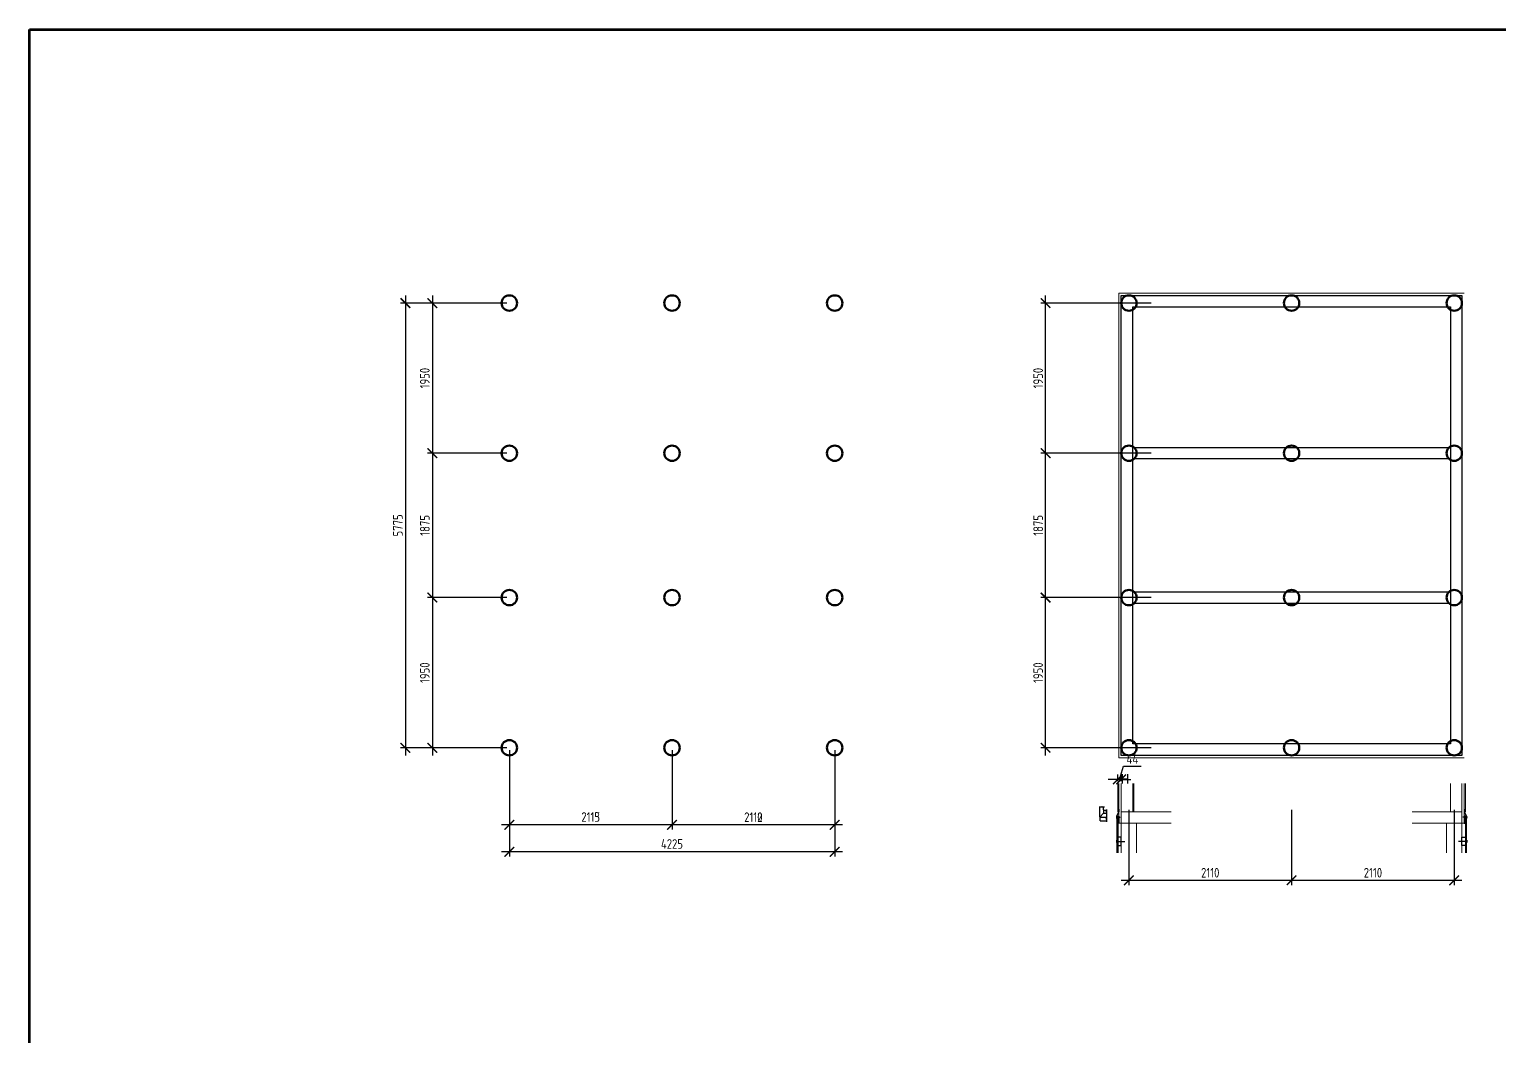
# Model space of a CAD drawing. Header units: millimetres. Extents: x 743280 to 1140305, y -337608 to -106611.
# Drawn here: x 950830 to 969910, y -278522 to -265455 of the extents above; entities that cross this region are included whole.
import ezdxf

# ---------------------------------------------------------------- set-up
doc = ezdxf.new("R2010")
doc.units = ezdxf.units.MM
doc.header["$PDMODE"] = 35
doc.layers.get('Defpoints').update_dxf_attribs({"color": 9})
for name, color, linetype, lineweight in [('ОСНОВНЫЕ', 7, 'Continuous', 30), ('РАЗМЕРЫ', 42, 'Continuous', 13), ('Сварка', 102, 'Continuous', 13), ('СПДС_РАЗМЕРЫ', 42, 'Continuous', 13), ('ТОНКИЕ', 250, 'Continuous', 13)]:
    doc.layers.add(name, color=color, linetype=linetype, lineweight=lineweight)
doc.styles.add('GOST 2.304', font='CS_Gost2304.shx')
doc.dimstyles.new('СПДС', dxfattribs={"dimtxt": 2.5, "dimasz": 2.5, "dimexe": 1.25, "dimexo": 0.625, "dimtad": 1, "dimdec": 0, "dimtxsty": 'GOST 2.304', "dimblk": 'ARCHTICK', "dimblk1": 'ARCHTICK', "dimblk2": 'ARCHTICK', "dimcen": 2.5, "dimdle": 2, "dimadec": 0, "dimazin": 2, "dimtfac": 0.75, "dimtdec": 4, "dimtmove": 1, "dimatfit": 3, "dimfxl": 1, "dimtolj": 1, "dimarcsym": 1})

# ---------------------------------------------------------------- blocks, each defined once
blk = doc.blocks.new('_ArchTick')
at = {"color": 0, "linetype": 'ByBlock', "const_width": 0.15}
blk.add_lwpolyline([(-0.5, -0.5), (0.5, 0.5)], dxfattribs=at)
blk = doc.blocks.new('*D241')
at = {"layer": 'Defpoints', "color": 0, "ltscale": 100, "transparency": 16777216}
for p in [(964027, -272834), (965428, -272834), (965428, -274784)]:
    blk.add_point(p, dxfattribs=at)
at = {"layer": 'РАЗМЕРЫ', "color": 0, "lineweight": -2, "ltscale": 100, "transparency": 16777216}
for p, q in [((965397, -272834), (963964, -272834)), ((964027, -274884), (964027, -272734)), ((965397, -274784), (963964, -274784))]:
    blk.add_line(p, q, dxfattribs=at)
at = {"layer": 'РАЗМЕРЫ', "color": 0, "lineweight": -2, "ltscale": 100, "transparency": 16777216, "xscale": 125, "yscale": 125, "zscale": 125}
for p, rotation in [((964027, -272834), 90), ((964027, -274784), 270)]:
    blk.add_blockref('_ArchTick', p, dxfattribs=dict(at, rotation=rotation))
at = {"layer": 'РАЗМЕРЫ', "color": 0, "ltscale": 100, "transparency": 16777216, "insert": (963930, -273809), "char_height": 125, "attachment_point": 5, "rotation": 90, "style": 'GOST 2.304'}
blk.add_mtext('\\A1;1950', dxfattribs=at)
blk = doc.blocks.new('*D242')
at = {"layer": 'Defpoints', "color": 0, "ltscale": 100, "transparency": 16777216}
for p in [(964027, -270959), (965428, -270959), (965428, -272834)]:
    blk.add_point(p, dxfattribs=at)
at = {"layer": 'РАЗМЕРЫ', "color": 0, "lineweight": -2, "ltscale": 100, "transparency": 16777216}
for p, q in [((964027, -272934), (964027, -270859)), ((965397, -270959), (963964, -270959)), ((965397, -272834), (963964, -272834))]:
    blk.add_line(p, q, dxfattribs=at)
at = {"layer": 'РАЗМЕРЫ', "color": 0, "lineweight": -2, "ltscale": 100, "transparency": 16777216, "xscale": 125, "yscale": 125, "zscale": 125}
for p, rotation in [((964027, -270959), 90), ((964027, -272834), 270)]:
    blk.add_blockref('_ArchTick', p, dxfattribs=dict(at, rotation=rotation))
at = {"layer": 'РАЗМЕРЫ', "color": 0, "ltscale": 100, "transparency": 16777216, "insert": (963931, -271896), "char_height": 125, "attachment_point": 5, "rotation": 90, "style": 'GOST 2.304'}
blk.add_mtext('\\A1;1875', dxfattribs=at)
blk = doc.blocks.new('*D243')
at = {"layer": 'Defpoints', "color": 0, "ltscale": 100, "transparency": 16777216}
for p in [(964027, -269009), (965428, -269009), (965428, -270959)]:
    blk.add_point(p, dxfattribs=at)
at = {"layer": 'РАЗМЕРЫ', "color": 0, "lineweight": -2, "ltscale": 100, "transparency": 16777216}
for p, q in [((965397, -269009), (963964, -269009)), ((964027, -271059), (964027, -268909)), ((965397, -270959), (963964, -270959))]:
    blk.add_line(p, q, dxfattribs=at)
at = {"layer": 'РАЗМЕРЫ', "color": 0, "lineweight": -2, "ltscale": 100, "transparency": 16777216, "xscale": 125, "yscale": 125, "zscale": 125}
for p, rotation in [((964027, -269009), 90), ((964027, -270959), 270)]:
    blk.add_blockref('_ArchTick', p, dxfattribs=dict(at, rotation=rotation))
at = {"layer": 'РАЗМЕРЫ', "color": 0, "ltscale": 100, "transparency": 16777216, "insert": (963930, -269984), "char_height": 125, "attachment_point": 5, "rotation": 90, "style": 'GOST 2.304'}
blk.add_mtext('\\A1;1950', dxfattribs=at)
blk = doc.blocks.new('*D244')
at = {"layer": 'Defpoints', "color": 0, "ltscale": 100, "transparency": 16777216}
for p in [(965109, -275561), (967222, -275561), (967222, -276505)]:
    blk.add_point(p, dxfattribs=at)
at = {"layer": 'РАЗМЕРЫ', "color": 0, "lineweight": -2, "ltscale": 100, "transparency": 16777216}
for p, q in [((965109, -275592), (965109, -276568)), ((967222, -275592), (967222, -276568)), ((965009, -276505), (967322, -276505))]:
    blk.add_line(p, q, dxfattribs=at)
at = {"layer": 'РАЗМЕРЫ', "color": 0, "lineweight": -2, "ltscale": 100, "transparency": 16777216, "xscale": 125, "yscale": 125, "zscale": 125, "rotation": 180}
blk.add_blockref('_ArchTick', (965109, -276505), dxfattribs=at)
at = {"layer": 'РАЗМЕРЫ', "color": 0, "lineweight": -2, "ltscale": 100, "transparency": 16777216, "xscale": 125, "yscale": 125, "zscale": 125}
blk.add_blockref('_ArchTick', (967222, -276505), dxfattribs=at)
at = {"layer": 'РАЗМЕРЫ', "color": 0, "ltscale": 100, "transparency": 16777216, "insert": (966165, -276407), "char_height": 125, "attachment_point": 5, "style": 'GOST 2.304'}
blk.add_mtext('\\A1;2110', dxfattribs=at)
blk = doc.blocks.new('*D245')
at = {"layer": 'Defpoints', "color": 0, "ltscale": 100, "transparency": 16777216}
for p in [(967222, -275561), (969334, -275561), (969334, -276505)]:
    blk.add_point(p, dxfattribs=at)
at = {"layer": 'РАЗМЕРЫ', "color": 0, "lineweight": -2, "ltscale": 100, "transparency": 16777216}
for p, q in [((967222, -275592), (967222, -276568)), ((969334, -275592), (969334, -276568)), ((967122, -276505), (969434, -276505))]:
    blk.add_line(p, q, dxfattribs=at)
at = {"layer": 'РАЗМЕРЫ', "color": 0, "lineweight": -2, "ltscale": 100, "transparency": 16777216, "xscale": 125, "yscale": 125, "zscale": 125, "rotation": 180}
blk.add_blockref('_ArchTick', (967222, -276505), dxfattribs=at)
at = {"layer": 'РАЗМЕРЫ', "color": 0, "lineweight": -2, "ltscale": 100, "transparency": 16777216, "xscale": 125, "yscale": 125, "zscale": 125}
blk.add_blockref('_ArchTick', (969334, -276505), dxfattribs=at)
at = {"layer": 'РАЗМЕРЫ', "color": 0, "ltscale": 100, "transparency": 16777216, "insert": (968278, -276407), "char_height": 125, "attachment_point": 5, "style": 'GOST 2.304'}
blk.add_mtext('\\A1;2110', dxfattribs=at)
blk = doc.blocks.new('*D342')
at = {"layer": 'Defpoints', "color": 0, "transparency": 16777216}
for p in [(957063, -269009), (955713, -274784), (957063, -274784)]:
    blk.add_point(p, dxfattribs=at)
at = {"layer": 'РАЗМЕРЫ', "color": 0, "lineweight": -2, "transparency": 16777216}
for p, q in [((957031, -269009), (955650, -269009)), ((955713, -268909), (955713, -274884)), ((957031, -274784), (955650, -274784))]:
    blk.add_line(p, q, dxfattribs=at)
at = {"layer": 'РАЗМЕРЫ', "color": 0, "lineweight": -2, "transparency": 16777216, "xscale": 125, "yscale": 125, "zscale": 125}
for p, rotation in [((955713, -269009), 90), ((955713, -274784), 270)]:
    blk.add_blockref('_ArchTick', p, dxfattribs=dict(at, rotation=rotation))
at = {"layer": 'РАЗМЕРЫ', "color": 0, "transparency": 16777216, "insert": (955616, -271896), "char_height": 125, "attachment_point": 5, "rotation": 90, "style": 'GOST 2.304'}
blk.add_mtext('\\A1;5775', dxfattribs=at)
blk = doc.blocks.new('*D343')
at = {"layer": 'Defpoints', "color": 0, "transparency": 16777216}
for p in [(957063, -272834), (956063, -274784), (957063, -274784)]:
    blk.add_point(p, dxfattribs=at)
at = {"layer": 'РАЗМЕРЫ', "color": 0, "lineweight": -2, "transparency": 16777216}
for p, q in [((957031, -272834), (956000, -272834)), ((956063, -272734), (956063, -274884)), ((957031, -274784), (956000, -274784))]:
    blk.add_line(p, q, dxfattribs=at)
at = {"layer": 'РАЗМЕРЫ', "color": 0, "lineweight": -2, "transparency": 16777216, "xscale": 125, "yscale": 125, "zscale": 125}
for p, rotation in [((956063, -272834), 90), ((956063, -274784), 270)]:
    blk.add_blockref('_ArchTick', p, dxfattribs=dict(at, rotation=rotation))
at = {"layer": 'РАЗМЕРЫ', "color": 0, "transparency": 16777216, "insert": (955965, -273809), "char_height": 125, "attachment_point": 5, "rotation": 90, "style": 'GOST 2.304'}
blk.add_mtext('\\A1;1950', dxfattribs=at)
blk = doc.blocks.new('*D344')
at = {"layer": 'Defpoints', "color": 0, "transparency": 16777216}
for p in [(957063, -270959), (956063, -272834), (957063, -272834)]:
    blk.add_point(p, dxfattribs=at)
at = {"layer": 'РАЗМЕРЫ', "color": 0, "lineweight": -2, "transparency": 16777216}
for p, q in [((956063, -270859), (956063, -272934)), ((957031, -270959), (956000, -270959)), ((957031, -272834), (956000, -272834))]:
    blk.add_line(p, q, dxfattribs=at)
at = {"layer": 'РАЗМЕРЫ', "color": 0, "lineweight": -2, "transparency": 16777216, "xscale": 125, "yscale": 125, "zscale": 125}
for p, rotation in [((956063, -270959), 90), ((956063, -272834), 270)]:
    blk.add_blockref('_ArchTick', p, dxfattribs=dict(at, rotation=rotation))
at = {"layer": 'РАЗМЕРЫ', "color": 0, "transparency": 16777216, "insert": (955966, -271896), "char_height": 125, "attachment_point": 5, "rotation": 90, "style": 'GOST 2.304'}
blk.add_mtext('\\A1;1875', dxfattribs=at)
blk = doc.blocks.new('*D345')
at = {"layer": 'Defpoints', "color": 0, "transparency": 16777216}
for p in [(957063, -269009), (956063, -270959), (957063, -270959)]:
    blk.add_point(p, dxfattribs=at)
at = {"layer": 'РАЗМЕРЫ', "color": 0, "lineweight": -2, "transparency": 16777216}
for p, q in [((957031, -269009), (956000, -269009)), ((956063, -268909), (956063, -271059)), ((957031, -270959), (956000, -270959))]:
    blk.add_line(p, q, dxfattribs=at)
at = {"layer": 'РАЗМЕРЫ', "color": 0, "lineweight": -2, "transparency": 16777216, "xscale": 125, "yscale": 125, "zscale": 125}
for p, rotation in [((956063, -269009), 90), ((956063, -270959), 270)]:
    blk.add_blockref('_ArchTick', p, dxfattribs=dict(at, rotation=rotation))
at = {"layer": 'РАЗМЕРЫ', "color": 0, "transparency": 16777216, "insert": (955965, -269984), "char_height": 125, "attachment_point": 5, "rotation": 90, "style": 'GOST 2.304'}
blk.add_mtext('\\A1;1950', dxfattribs=at)
blk = doc.blocks.new('*D346')
at = {"layer": 'Defpoints', "color": 0, "transparency": 16777216}
for p in [(957063, -274784), (961288, -274784), (957063, -276134)]:
    blk.add_point(p, dxfattribs=at)
at = {"layer": 'РАЗМЕРЫ', "color": 0, "lineweight": -2, "transparency": 16777216}
for p, q in [((957063, -274815), (957063, -276196)), ((961288, -274815), (961288, -276196)), ((961388, -276134), (956963, -276134))]:
    blk.add_line(p, q, dxfattribs=at)
at = {"layer": 'РАЗМЕРЫ', "color": 0, "lineweight": -2, "transparency": 16777216, "xscale": 125, "yscale": 125, "zscale": 125, "rotation": 180}
blk.add_blockref('_ArchTick', (957063, -276134), dxfattribs=at)
at = {"layer": 'РАЗМЕРЫ', "color": 0, "lineweight": -2, "transparency": 16777216, "xscale": 125, "yscale": 125, "zscale": 125}
blk.add_blockref('_ArchTick', (961288, -276134), dxfattribs=at)
at = {"layer": 'РАЗМЕРЫ', "color": 0, "transparency": 16777216, "insert": (959175, -276033), "char_height": 125, "attachment_point": 5, "style": 'GOST 2.304'}
blk.add_mtext('\\A1;4225', dxfattribs=at)
blk = doc.blocks.new('*D347')
at = {"layer": 'Defpoints', "color": 0, "transparency": 16777216}
for p in [(957063, -274784), (959176, -274784), (957063, -275784)]:
    blk.add_point(p, dxfattribs=at)
at = {"layer": 'РАЗМЕРЫ', "color": 0, "lineweight": -2, "transparency": 16777216}
for p, q in [((957063, -274815), (957063, -275846)), ((959176, -274815), (959176, -275846)), ((959276, -275784), (956963, -275784))]:
    blk.add_line(p, q, dxfattribs=at)
at = {"layer": 'РАЗМЕРЫ', "color": 0, "lineweight": -2, "transparency": 16777216, "xscale": 125, "yscale": 125, "zscale": 125, "rotation": 180}
blk.add_blockref('_ArchTick', (957063, -275784), dxfattribs=at)
at = {"layer": 'РАЗМЕРЫ', "color": 0, "lineweight": -2, "transparency": 16777216, "xscale": 125, "yscale": 125, "zscale": 125}
blk.add_blockref('_ArchTick', (959176, -275784), dxfattribs=at)
at = {"layer": 'РАЗМЕРЫ', "color": 0, "transparency": 16777216, "insert": (958119, -275683), "char_height": 125, "attachment_point": 5, "style": 'GOST 2.304'}
blk.add_mtext('\\A1;2115', dxfattribs=at)
blk = doc.blocks.new('*D348')
at = {"layer": 'Defpoints', "color": 0, "transparency": 16777216}
for p in [(959176, -274784), (961288, -274784), (959176, -275784)]:
    blk.add_point(p, dxfattribs=at)
at = {"layer": 'РАЗМЕРЫ', "color": 0, "lineweight": -2, "transparency": 16777216}
for p, q in [((959176, -274815), (959176, -275846)), ((961288, -274815), (961288, -275846)), ((961388, -275784), (959076, -275784))]:
    blk.add_line(p, q, dxfattribs=at)
at = {"layer": 'РАЗМЕРЫ', "color": 0, "lineweight": -2, "transparency": 16777216, "xscale": 125, "yscale": 125, "zscale": 125, "rotation": 180}
blk.add_blockref('_ArchTick', (959176, -275784), dxfattribs=at)
at = {"layer": 'РАЗМЕРЫ', "color": 0, "lineweight": -2, "transparency": 16777216, "xscale": 125, "yscale": 125, "zscale": 125}
blk.add_blockref('_ArchTick', (961288, -275784), dxfattribs=at)
at = {"layer": 'РАЗМЕРЫ', "color": 0, "transparency": 16777216, "insert": (960232, -275685), "char_height": 125, "attachment_point": 5, "style": 'GOST 2.304'}
blk.add_mtext('\\A1;2110', dxfattribs=at)
blk = doc.blocks.new('*D349')
at = {"layer": 'Defpoints', "color": 0, "transparency": 16777216}
for p in [(957063, -269009), (955713, -274784), (957063, -274784)]:
    blk.add_point(p, dxfattribs=at)
at = {"layer": 'РАЗМЕРЫ', "color": 0, "lineweight": -2, "transparency": 16777216}
for p, q in [((957031, -269009), (955650, -269009)), ((955713, -268909), (955713, -274884)), ((957031, -274784), (955650, -274784))]:
    blk.add_line(p, q, dxfattribs=at)
at = {"layer": 'РАЗМЕРЫ', "color": 0, "lineweight": -2, "transparency": 16777216, "xscale": 125, "yscale": 125, "zscale": 125}
for p, rotation in [((955713, -269009), 90), ((955713, -274784), 270)]:
    blk.add_blockref('_ArchTick', p, dxfattribs=dict(at, rotation=rotation))
at = {"layer": 'РАЗМЕРЫ', "color": 0, "transparency": 16777216, "insert": (955616, -271896), "char_height": 125, "attachment_point": 5, "rotation": 90, "style": 'GOST 2.304'}
blk.add_mtext('\\A1;5775', dxfattribs=at)
blk = doc.blocks.new('*D350')
at = {"layer": 'Defpoints', "color": 0, "transparency": 16777216}
for p in [(957063, -272834), (956063, -274784), (957063, -274784)]:
    blk.add_point(p, dxfattribs=at)
at = {"layer": 'РАЗМЕРЫ', "color": 0, "lineweight": -2, "transparency": 16777216}
for p, q in [((957031, -272834), (956000, -272834)), ((956063, -272734), (956063, -274884)), ((957031, -274784), (956000, -274784))]:
    blk.add_line(p, q, dxfattribs=at)
at = {"layer": 'РАЗМЕРЫ', "color": 0, "lineweight": -2, "transparency": 16777216, "xscale": 125, "yscale": 125, "zscale": 125}
for p, rotation in [((956063, -272834), 90), ((956063, -274784), 270)]:
    blk.add_blockref('_ArchTick', p, dxfattribs=dict(at, rotation=rotation))
at = {"layer": 'РАЗМЕРЫ', "color": 0, "transparency": 16777216, "insert": (955965, -273809), "char_height": 125, "attachment_point": 5, "rotation": 90, "style": 'GOST 2.304'}
blk.add_mtext('\\A1;1950', dxfattribs=at)
blk = doc.blocks.new('*D351')
at = {"layer": 'Defpoints', "color": 0, "transparency": 16777216}
for p in [(957063, -270959), (956063, -272834), (957063, -272834)]:
    blk.add_point(p, dxfattribs=at)
at = {"layer": 'РАЗМЕРЫ', "color": 0, "lineweight": -2, "transparency": 16777216}
for p, q in [((956063, -270859), (956063, -272934)), ((957031, -270959), (956000, -270959)), ((957031, -272834), (956000, -272834))]:
    blk.add_line(p, q, dxfattribs=at)
at = {"layer": 'РАЗМЕРЫ', "color": 0, "lineweight": -2, "transparency": 16777216, "xscale": 125, "yscale": 125, "zscale": 125}
for p, rotation in [((956063, -270959), 90), ((956063, -272834), 270)]:
    blk.add_blockref('_ArchTick', p, dxfattribs=dict(at, rotation=rotation))
at = {"layer": 'РАЗМЕРЫ', "color": 0, "transparency": 16777216, "insert": (955966, -271896), "char_height": 125, "attachment_point": 5, "rotation": 90, "style": 'GOST 2.304'}
blk.add_mtext('\\A1;1875', dxfattribs=at)
blk = doc.blocks.new('*D352')
at = {"layer": 'Defpoints', "color": 0, "transparency": 16777216}
for p in [(957063, -269009), (956063, -270959), (957063, -270959)]:
    blk.add_point(p, dxfattribs=at)
at = {"layer": 'РАЗМЕРЫ', "color": 0, "lineweight": -2, "transparency": 16777216}
for p, q in [((957031, -269009), (956000, -269009)), ((956063, -268909), (956063, -271059)), ((957031, -270959), (956000, -270959))]:
    blk.add_line(p, q, dxfattribs=at)
at = {"layer": 'РАЗМЕРЫ', "color": 0, "lineweight": -2, "transparency": 16777216, "xscale": 125, "yscale": 125, "zscale": 125}
for p, rotation in [((956063, -269009), 90), ((956063, -270959), 270)]:
    blk.add_blockref('_ArchTick', p, dxfattribs=dict(at, rotation=rotation))
at = {"layer": 'РАЗМЕРЫ', "color": 0, "transparency": 16777216, "insert": (955965, -269984), "char_height": 125, "attachment_point": 5, "rotation": 90, "style": 'GOST 2.304'}
blk.add_mtext('\\A1;1950', dxfattribs=at)
blk = doc.blocks.new('*D353')
at = {"layer": 'Defpoints', "color": 0, "transparency": 16777216}
for p in [(957063, -274784), (961288, -274784), (957063, -276134)]:
    blk.add_point(p, dxfattribs=at)
at = {"layer": 'РАЗМЕРЫ', "color": 0, "lineweight": -2, "transparency": 16777216}
for p, q in [((957063, -274815), (957063, -276196)), ((961288, -274815), (961288, -276196)), ((961388, -276134), (956963, -276134))]:
    blk.add_line(p, q, dxfattribs=at)
at = {"layer": 'РАЗМЕРЫ', "color": 0, "lineweight": -2, "transparency": 16777216, "xscale": 125, "yscale": 125, "zscale": 125, "rotation": 180}
blk.add_blockref('_ArchTick', (957063, -276134), dxfattribs=at)
at = {"layer": 'РАЗМЕРЫ', "color": 0, "lineweight": -2, "transparency": 16777216, "xscale": 125, "yscale": 125, "zscale": 125}
blk.add_blockref('_ArchTick', (961288, -276134), dxfattribs=at)
at = {"layer": 'РАЗМЕРЫ', "color": 0, "transparency": 16777216, "insert": (959175, -276033), "char_height": 125, "attachment_point": 5, "style": 'GOST 2.304'}
blk.add_mtext('\\A1;4225', dxfattribs=at)
blk = doc.blocks.new('*D354')
at = {"layer": 'Defpoints', "color": 0, "transparency": 16777216}
for p in [(957063, -274784), (959176, -274784), (957063, -275784)]:
    blk.add_point(p, dxfattribs=at)
at = {"layer": 'РАЗМЕРЫ', "color": 0, "lineweight": -2, "transparency": 16777216}
for p, q in [((957063, -274815), (957063, -275846)), ((959176, -274815), (959176, -275846)), ((959276, -275784), (956963, -275784))]:
    blk.add_line(p, q, dxfattribs=at)
at = {"layer": 'РАЗМЕРЫ', "color": 0, "lineweight": -2, "transparency": 16777216, "xscale": 125, "yscale": 125, "zscale": 125, "rotation": 180}
blk.add_blockref('_ArchTick', (957063, -275784), dxfattribs=at)
at = {"layer": 'РАЗМЕРЫ', "color": 0, "lineweight": -2, "transparency": 16777216, "xscale": 125, "yscale": 125, "zscale": 125}
blk.add_blockref('_ArchTick', (959176, -275784), dxfattribs=at)
at = {"layer": 'РАЗМЕРЫ', "color": 0, "transparency": 16777216, "insert": (958119, -275683), "char_height": 125, "attachment_point": 5, "style": 'GOST 2.304'}
blk.add_mtext('\\A1;2113', dxfattribs=at)
blk = doc.blocks.new('*D355')
at = {"layer": 'Defpoints', "color": 0, "transparency": 16777216}
for p in [(959176, -274784), (961288, -274784), (959176, -275784)]:
    blk.add_point(p, dxfattribs=at)
at = {"layer": 'РАЗМЕРЫ', "color": 0, "lineweight": -2, "transparency": 16777216}
for p, q in [((959176, -274815), (959176, -275846)), ((961288, -274815), (961288, -275846)), ((961388, -275784), (959076, -275784))]:
    blk.add_line(p, q, dxfattribs=at)
at = {"layer": 'РАЗМЕРЫ', "color": 0, "lineweight": -2, "transparency": 16777216, "xscale": 125, "yscale": 125, "zscale": 125, "rotation": 180}
blk.add_blockref('_ArchTick', (959176, -275784), dxfattribs=at)
at = {"layer": 'РАЗМЕРЫ', "color": 0, "lineweight": -2, "transparency": 16777216, "xscale": 125, "yscale": 125, "zscale": 125}
blk.add_blockref('_ArchTick', (961288, -275784), dxfattribs=at)
at = {"layer": 'РАЗМЕРЫ', "color": 0, "transparency": 16777216, "insert": (960232, -275685), "char_height": 125, "attachment_point": 5, "style": 'GOST 2.304'}
blk.add_mtext('\\A1;2112', dxfattribs=at)
blk = doc.blocks.new('*D404')
at = {"layer": 'Defpoints', "color": 0, "transparency": 16777216}
for p in [(957063, -269009), (955713, -274784), (957063, -274784)]:
    blk.add_point(p, dxfattribs=at)
at = {"layer": 'РАЗМЕРЫ', "color": 0, "lineweight": -2, "transparency": 16777216}
for p, q in [((957031, -269009), (955650, -269009)), ((955713, -268909), (955713, -274884)), ((957031, -274784), (955650, -274784))]:
    blk.add_line(p, q, dxfattribs=at)
at = {"layer": 'РАЗМЕРЫ', "color": 0, "lineweight": -2, "transparency": 16777216, "xscale": 125, "yscale": 125, "zscale": 125}
for p, rotation in [((955713, -269009), 90), ((955713, -274784), 270)]:
    blk.add_blockref('_ArchTick', p, dxfattribs=dict(at, rotation=rotation))
at = {"layer": 'РАЗМЕРЫ', "color": 0, "transparency": 16777216, "insert": (955616, -271896), "char_height": 125, "attachment_point": 5, "rotation": 90, "style": 'GOST 2.304'}
blk.add_mtext('\\A1;5775', dxfattribs=at)
blk = doc.blocks.new('*D405')
at = {"layer": 'Defpoints', "color": 0, "transparency": 16777216}
for p in [(957063, -272834), (956063, -274784), (957063, -274784)]:
    blk.add_point(p, dxfattribs=at)
at = {"layer": 'РАЗМЕРЫ', "color": 0, "lineweight": -2, "transparency": 16777216}
for p, q in [((957031, -272834), (956000, -272834)), ((956063, -272734), (956063, -274884)), ((957031, -274784), (956000, -274784))]:
    blk.add_line(p, q, dxfattribs=at)
at = {"layer": 'РАЗМЕРЫ', "color": 0, "lineweight": -2, "transparency": 16777216, "xscale": 125, "yscale": 125, "zscale": 125}
for p, rotation in [((956063, -272834), 90), ((956063, -274784), 270)]:
    blk.add_blockref('_ArchTick', p, dxfattribs=dict(at, rotation=rotation))
at = {"layer": 'РАЗМЕРЫ', "color": 0, "transparency": 16777216, "insert": (955965, -273809), "char_height": 125, "attachment_point": 5, "rotation": 90, "style": 'GOST 2.304'}
blk.add_mtext('\\A1;1950', dxfattribs=at)
blk = doc.blocks.new('*D406')
at = {"layer": 'Defpoints', "color": 0, "transparency": 16777216}
for p in [(957063, -270959), (956063, -272834), (957063, -272834)]:
    blk.add_point(p, dxfattribs=at)
at = {"layer": 'РАЗМЕРЫ', "color": 0, "lineweight": -2, "transparency": 16777216}
for p, q in [((956063, -270859), (956063, -272934)), ((957031, -270959), (956000, -270959)), ((957031, -272834), (956000, -272834))]:
    blk.add_line(p, q, dxfattribs=at)
at = {"layer": 'РАЗМЕРЫ', "color": 0, "lineweight": -2, "transparency": 16777216, "xscale": 125, "yscale": 125, "zscale": 125}
for p, rotation in [((956063, -270959), 90), ((956063, -272834), 270)]:
    blk.add_blockref('_ArchTick', p, dxfattribs=dict(at, rotation=rotation))
at = {"layer": 'РАЗМЕРЫ', "color": 0, "transparency": 16777216, "insert": (955966, -271896), "char_height": 125, "attachment_point": 5, "rotation": 90, "style": 'GOST 2.304'}
blk.add_mtext('\\A1;1875', dxfattribs=at)
blk = doc.blocks.new('*D407')
at = {"layer": 'Defpoints', "color": 0, "transparency": 16777216}
for p in [(957063, -269009), (956063, -270959), (957063, -270959)]:
    blk.add_point(p, dxfattribs=at)
at = {"layer": 'РАЗМЕРЫ', "color": 0, "lineweight": -2, "transparency": 16777216}
for p, q in [((957031, -269009), (956000, -269009)), ((956063, -268909), (956063, -271059)), ((957031, -270959), (956000, -270959))]:
    blk.add_line(p, q, dxfattribs=at)
at = {"layer": 'РАЗМЕРЫ', "color": 0, "lineweight": -2, "transparency": 16777216, "xscale": 125, "yscale": 125, "zscale": 125}
for p, rotation in [((956063, -269009), 90), ((956063, -270959), 270)]:
    blk.add_blockref('_ArchTick', p, dxfattribs=dict(at, rotation=rotation))
at = {"layer": 'РАЗМЕРЫ', "color": 0, "transparency": 16777216, "insert": (955965, -269984), "char_height": 125, "attachment_point": 5, "rotation": 90, "style": 'GOST 2.304'}
blk.add_mtext('\\A1;1950', dxfattribs=at)
blk = doc.blocks.new('*D408')
at = {"layer": 'Defpoints', "color": 0, "transparency": 16777216}
for p in [(957063, -274784), (961288, -274784), (957063, -276134)]:
    blk.add_point(p, dxfattribs=at)
at = {"layer": 'РАЗМЕРЫ', "color": 0, "lineweight": -2, "transparency": 16777216}
for p, q in [((957063, -274815), (957063, -276196)), ((961288, -274815), (961288, -276196)), ((961388, -276134), (956963, -276134))]:
    blk.add_line(p, q, dxfattribs=at)
at = {"layer": 'РАЗМЕРЫ', "color": 0, "lineweight": -2, "transparency": 16777216, "xscale": 125, "yscale": 125, "zscale": 125, "rotation": 180}
blk.add_blockref('_ArchTick', (957063, -276134), dxfattribs=at)
at = {"layer": 'РАЗМЕРЫ', "color": 0, "lineweight": -2, "transparency": 16777216, "xscale": 125, "yscale": 125, "zscale": 125}
blk.add_blockref('_ArchTick', (961288, -276134), dxfattribs=at)
at = {"layer": 'РАЗМЕРЫ', "color": 0, "transparency": 16777216, "insert": (959175, -276033), "char_height": 125, "attachment_point": 5, "style": 'GOST 2.304'}
blk.add_mtext('\\A1;4225', dxfattribs=at)
blk = doc.blocks.new('*D409')
at = {"layer": 'Defpoints', "color": 0, "transparency": 16777216}
for p in [(957063, -274784), (959176, -274784), (957063, -275784)]:
    blk.add_point(p, dxfattribs=at)
at = {"layer": 'РАЗМЕРЫ', "color": 0, "lineweight": -2, "transparency": 16777216}
for p, q in [((957063, -274815), (957063, -275846)), ((959176, -274815), (959176, -275846)), ((959276, -275784), (956963, -275784))]:
    blk.add_line(p, q, dxfattribs=at)
at = {"layer": 'РАЗМЕРЫ', "color": 0, "lineweight": -2, "transparency": 16777216, "xscale": 125, "yscale": 125, "zscale": 125, "rotation": 180}
blk.add_blockref('_ArchTick', (957063, -275784), dxfattribs=at)
at = {"layer": 'РАЗМЕРЫ', "color": 0, "lineweight": -2, "transparency": 16777216, "xscale": 125, "yscale": 125, "zscale": 125}
blk.add_blockref('_ArchTick', (959176, -275784), dxfattribs=at)
at = {"layer": 'РАЗМЕРЫ', "color": 0, "transparency": 16777216, "insert": (958119, -275683), "char_height": 125, "attachment_point": 5, "style": 'GOST 2.304'}
blk.add_mtext('\\A1;2113', dxfattribs=at)
blk = doc.blocks.new('*D410')
at = {"layer": 'Defpoints', "color": 0, "transparency": 16777216}
for p in [(959176, -274784), (961288, -274784), (959176, -275784)]:
    blk.add_point(p, dxfattribs=at)
at = {"layer": 'РАЗМЕРЫ', "color": 0, "lineweight": -2, "transparency": 16777216}
for p, q in [((959176, -274815), (959176, -275846)), ((961288, -274815), (961288, -275846)), ((961388, -275784), (959076, -275784))]:
    blk.add_line(p, q, dxfattribs=at)
at = {"layer": 'РАЗМЕРЫ', "color": 0, "lineweight": -2, "transparency": 16777216, "xscale": 125, "yscale": 125, "zscale": 125, "rotation": 180}
blk.add_blockref('_ArchTick', (959176, -275784), dxfattribs=at)
at = {"layer": 'РАЗМЕРЫ', "color": 0, "lineweight": -2, "transparency": 16777216, "xscale": 125, "yscale": 125, "zscale": 125}
blk.add_blockref('_ArchTick', (961288, -275784), dxfattribs=at)
at = {"layer": 'РАЗМЕРЫ', "color": 0, "transparency": 16777216, "insert": (960232, -275685), "char_height": 125, "attachment_point": 5, "style": 'GOST 2.304'}
blk.add_mtext('\\A1;2112', dxfattribs=at)
blk = doc.blocks.new('*D557')
at = {"layer": 'Defpoints', "color": 0, "ltscale": 50, "transparency": 16777216}
for p in [(964965, -275248), (965009, -275195), (965009, -275248)]:
    blk.add_point(p, dxfattribs=at)
at = {"layer": 'ОСНОВНЫЕ', "color": 0, "lineweight": -2, "ltscale": 50, "transparency": 16777216}
for p, q in [((964965, -275217), (964965, -275132)), ((964987, -275195), (965039, -275023)), ((965009, -275217), (965009, -275132)), ((965039, -275023), (965270, -275023)), ((964965, -275195), (964840, -275195)), ((964965, -275195), (965009, -275195)), ((964965, -275195), (965009, -275195)), ((965009, -275195), (965134, -275195))]:
    blk.add_line(p, q, dxfattribs=at)
at = {"layer": 'ОСНОВНЫЕ', "color": 0, "lineweight": -2, "ltscale": 50, "transparency": 16777216, "xscale": 125, "yscale": 125, "zscale": 125}
blk.add_blockref('_ArchTick', (964965, -275195), dxfattribs=at)
at = {"layer": 'ОСНОВНЫЕ', "color": 0, "lineweight": -2, "ltscale": 50, "transparency": 16777216, "xscale": 125, "yscale": 125, "zscale": 125, "rotation": 180}
blk.add_blockref('_ArchTick', (965009, -275195), dxfattribs=at)
at = {"layer": 'ОСНОВНЫЕ', "color": 0, "ltscale": 50, "transparency": 16777216, "insert": (965154, -274929), "char_height": 125, "attachment_point": 5, "style": 'GOST 2.304'}
blk.add_mtext('\\A1;44', dxfattribs=at)
blk = doc.blocks.new('*D558')
at = {"layer": 'Defpoints', "color": 0, "ltscale": 5, "transparency": 16777216}
for p in [(964781, -275594), (964781, -275634), (964818, -275634)]:
    blk.add_point(p, dxfattribs=at)
at = {"layer": 'СПДС_РАЗМЕРЫ', "color": 0, "lineweight": -2, "ltscale": 5, "transparency": 16777216}
for p, q in [((964784, -275594), (964824, -275594)), ((964784, -275634), (964824, -275634)), ((964818, -275584), (964818, -275644))]:
    blk.add_line(p, q, dxfattribs=at)
at = {"layer": 'СПДС_РАЗМЕРЫ', "color": 0, "lineweight": -2, "ltscale": 5, "transparency": 16777216, "xscale": 12.5, "yscale": 12.5, "zscale": 12.5}
for p, rotation in [((964818, -275594), 90), ((964818, -275634), 270)]:
    blk.add_blockref('_ArchTick', p, dxfattribs=dict(at, rotation=rotation))
at = {"layer": 'СПДС_РАЗМЕРЫ', "color": 0, "ltscale": 5, "transparency": 16777216, "insert": (964809, -275614), "char_height": 12.5, "attachment_point": 5, "rotation": 90, "style": 'GOST 2.304'}
blk.add_mtext('\\A1;40', dxfattribs=at)
blk = doc.blocks.new('*D559')
at = {"layer": 'Defpoints', "color": 0, "ltscale": 5, "transparency": 16777216}
for p in [(964731, -275684), (964781, -275634), (964818, -275684)]:
    blk.add_point(p, dxfattribs=at)
at = {"layer": 'СПДС_РАЗМЕРЫ', "color": 0, "lineweight": -2, "ltscale": 5, "transparency": 16777216}
for p, q in [((964734, -275684), (964824, -275684)), ((964784, -275634), (964824, -275634)), ((964818, -275624), (964818, -275694))]:
    blk.add_line(p, q, dxfattribs=at)
at = {"layer": 'СПДС_РАЗМЕРЫ', "color": 0, "lineweight": -2, "ltscale": 5, "transparency": 16777216, "xscale": 12.5, "yscale": 12.5, "zscale": 12.5}
for p, rotation in [((964818, -275634), 90), ((964818, -275684), 270)]:
    blk.add_blockref('_ArchTick', p, dxfattribs=dict(at, rotation=rotation))
at = {"layer": 'СПДС_РАЗМЕРЫ', "color": 0, "ltscale": 5, "transparency": 16777216, "insert": (964808, -275659), "char_height": 12.5, "attachment_point": 5, "rotation": 90, "style": 'GOST 2.304'}
blk.add_mtext('\\A1;50', dxfattribs=at)
blk = doc.blocks.new('*D560')
at = {"layer": 'Defpoints', "color": 0, "transparency": 16777216}
for p in [(964731, -275684), (964731, -275734), (964818, -275734)]:
    blk.add_point(p, dxfattribs=at)
at = {"layer": 'СПДС_РАЗМЕРЫ', "color": 0, "lineweight": -2, "transparency": 16777216}
for p, q in [((964734, -275684), (964824, -275684)), ((964818, -275674), (964818, -275744)), ((964734, -275734), (964824, -275734))]:
    blk.add_line(p, q, dxfattribs=at)
at = {"layer": 'СПДС_РАЗМЕРЫ', "color": 0, "lineweight": -2, "transparency": 16777216, "xscale": 12.5, "yscale": 12.5, "zscale": 12.5}
for p, rotation in [((964818, -275684), 90), ((964818, -275734), 270)]:
    blk.add_blockref('_ArchTick', p, dxfattribs=dict(at, rotation=rotation))
at = {"layer": 'СПДС_РАЗМЕРЫ', "color": 0, "transparency": 16777216, "insert": (964808, -275709), "char_height": 12.5, "attachment_point": 5, "rotation": 90, "style": 'GOST 2.304'}
blk.add_mtext('\\A1;50', dxfattribs=at)
blk = doc.blocks.new('*D561')
at = {"layer": 'Defpoints', "color": 0, "transparency": 16777216}
for p in [(964731, -275556), (964731, -275684), (964781, -275594)]:
    blk.add_point(p, dxfattribs=at)
at = {"layer": 'СПДС_РАЗМЕРЫ', "color": 0, "lineweight": -2, "transparency": 16777216}
for p, q in [((964791, -275556), (964721, -275556)), ((964731, -275681), (964731, -275550)), ((964781, -275591), (964781, -275550))]:
    blk.add_line(p, q, dxfattribs=at)
at = {"layer": 'СПДС_РАЗМЕРЫ', "color": 0, "lineweight": -2, "transparency": 16777216, "xscale": 12.5, "yscale": 12.5, "zscale": 12.5, "rotation": 180}
blk.add_blockref('_ArchTick', (964731, -275556), dxfattribs=at)
at = {"layer": 'СПДС_РАЗМЕРЫ', "color": 0, "lineweight": -2, "transparency": 16777216, "xscale": 12.5, "yscale": 12.5, "zscale": 12.5}
blk.add_blockref('_ArchTick', (964781, -275556), dxfattribs=at)
at = {"layer": 'СПДС_РАЗМЕРЫ', "color": 0, "transparency": 16777216, "insert": (964756, -275547), "char_height": 12.5, "attachment_point": 5, "style": 'GOST 2.304'}
blk.add_mtext('\\A1;50', dxfattribs=at)

msp = doc.modelspace()

# ---------------------------------------------------------------- linework, layer by layer
at = {"layer": 'ОСНОВНЫЕ', "ltscale": 50}
for p, q in [((965024.2, -275248), (965024.2, -275128.5)), ((965094.2, -275248), (965094.2, -275128.5)), ((965024.2, -275188.3), (965094.2, -275188.3)), ((964780.6, -275633.9), (964730.6, -275683.9)), ((964730.6, -275683.9), (964730.6, -275733.9)), ((964780.6, -275593.9), (964780.6, -275633.9)), ((964946.9, -275679.9), (964946.9, -275690.8)), ((964946.9, -275685.3), (964996.7, -275685.3)), ((964979.2, -275617.9), (964949.5, -275670.1)), ((964949.5, -275670.1), (964949.5, -275702)), ((964952.7, -275670.1), (964952.7, -276150.3)), ((964952.7, -275670.1), (964965.2, -275670.1)), ((964965.2, -275670.1), (964965.2, -276150.3)), ((964979.2, -275583.1), (964979.2, -275617.9)), ((969496.6, -275685.3), (969446.7, -275685.3)), ((969464.2, -275583.1), (969464.2, -275617.9)), ((969464.2, -275617.9), (969493.9, -275670.1)), ((969478.2, -275670.1), (969478.2, -276150.3)), ((969490.7, -275670.1), (969478.2, -275670.1)), ((969490.7, -275670.1), (969490.7, -276150.3)), ((969493.9, -275670.1), (969493.9, -275702)), ((969496.6, -275679.9), (969496.6, -275690.8)), ((964947.7, -275984.1), (964947.7, -276014.1)), ((964947.7, -275999.3), (965054.8, -275999.3)), ((969495.7, -275999.3), (969388.6, -275999.3)), ((969495.7, -275984.1), (969495.7, -276014.1))]:
    msp.add_line(p, q, dxfattribs=at)
at = {"layer": 'ОСНОВНЫЕ', "ltscale": 100}
for points in [[(969434.2, -274883.9), (965009.2, -274883.9), (965009.2, -268908.9), (969434.2, -268908.9)], [(969284.2, -274733.9), (965159.2, -274733.9), (965159.2, -269058.9), (969284.2, -269058.9)], [(965159.2, -270883.9), (969284.2, -270883.9), (969284.2, -271033.9), (965159.2, -271033.9)], [(965159.2, -272758.9), (969284.2, -272758.9), (969284.2, -272908.9), (965159.2, -272908.9)]]:
    msp.add_lwpolyline(points, close=True, dxfattribs=at)
at = {"layer": 'ОСНОВНЫЕ', "ltscale": 50}
for points in [[(964965.2, -275670.1), (964979.2, -275670.1), (964979.2, -275765.2), (964965.2, -275765.2)], [(969478.2, -275670.1), (969464.2, -275670.1), (969464.2, -275765.2), (969478.2, -275765.2)], [(965009.2, -275945.6), (964965.2, -275945.6), (964965.2, -276053), (965009.2, -276053)], [(969434.2, -275945.6), (969478.2, -275945.6), (969478.2, -276053), (969434.2, -276053)]]:
    msp.add_lwpolyline(points, close=True, dxfattribs=at)
at = {"layer": 'ОСНОВНЫЕ', "lineweight": 50, "ltscale": 50}
for centre in [(957063.2, -269008.9), (959175.7, -269008.9), (961288.2, -269008.9), (965109.2, -269008.9), (967221.7, -269008.9), (969334.2, -269008.9), (957063.2, -270958.9), (959175.7, -270958.9), (961288.2, -270958.9), (965109.2, -270958.9), (967221.7, -270958.9), (969334.2, -270958.9), (957063.2, -272833.9), (959175.7, -272833.9), (961288.2, -272833.9), (965109.2, -272833.9), (967221.7, -272833.9), (969334.2, -272833.9), (957063.2, -274783.9), (959175.7, -274783.9), (961288.2, -274783.9), (965109.2, -274783.9), (967221.7, -274783.9), (969334.2, -274783.9)]:
    msp.add_circle(centre, 100, dxfattribs=at)
at = {"layer": 'Сварка', "lineweight": 100, "ltscale": 100}
msp.add_lwpolyline([(950830, -265455.1), (1014607.6, -265455.1), (1014607.6, -291885.1), (950830, -291885.1)], close=True, dxfattribs=at)
at = {"layer": 'ТОНКИЕ', "ltscale": 100}
for p, q in [((964979.2, -274913.9), (964979.2, -268878.9)), ((964979.2, -268878.9), (969464.2, -268878.9)), ((969464.2, -274913.9), (964979.2, -274913.9))]:
    msp.add_line(p, q, dxfattribs=at)
at = {"layer": 'ТОНКИЕ', "ltscale": 50}
for p, q in [((964965.2, -275615.2), (964965.2, -275248)), ((964979.2, -275765.2), (964979.2, -275248)), ((965009.2, -276150.3), (965009.2, -275248)), ((965159.2, -275615.2), (965159.2, -275248)), ((965174.2, -275615.2), (965174.2, -275248)), ((969284.2, -275615.2), (969284.2, -275248)), ((969434.2, -276150.3), (969434.2, -275248)), ((969464.2, -275765.2), (969464.2, -275248)), ((969478.2, -275615.2), (969478.2, -275248)), ((964965.2, -275615.2), (964979.2, -275615.2)), ((965009.2, -275615.2), (965656, -275615.2)), ((969434.2, -275615.2), (968787.4, -275615.2)), ((969478.2, -275615.2), (969464.2, -275615.2)), ((964979.2, -275765.2), (965656, -275765.2)), ((965209.2, -276150.3), (965209.2, -275765.2)), ((969464.2, -275765.2), (968787.4, -275765.2)), ((969234.2, -276150.3), (969234.2, -275765.2))]:
    msp.add_line(p, q, dxfattribs=at)

# ---------------------------------------------------------------- dimensions: what is measured, and where the dimension line sits
at = {"layer": 'ОСНОВНЫЕ', "ltscale": 50}
dim = msp.add_linear_dim(base=(965009.2, -275195), p1=(964965.2, -275248), p2=(965009.2, -275248), dimstyle='СПДС', override={"dimscale": 50}, dxfattribs=at)
dim.commit()
dim.dimension.update_dxf_attribs({"geometry": '*D557', "text_midpoint": (965070, -274929.3)})
at = {"layer": 'РАЗМЕРЫ'}
for base, p1, p2, override, picture, middle in [((955712.7, -274783.9), (957062.7, -269008.9), (957062.7, -274783.9), {"dimscale": 50, "dimlfac": 1, "dimtxsty": 'GOST 2.304', "dimblk1": 'ArchTick', "dimblk2": 'ArchTick', "dimsah": 1, "dimtolj": 1}, '*D342', (955616.4, -271896.4)), ((955712.7, -274783.9), (957062.7, -269008.9), (957062.7, -274783.9), {"dimscale": 50}, '*D349', (955616.4, -271896.4)), ((955712.7, -274783.9), (957062.7, -269008.9), (957062.7, -274783.9), {"dimscale": 50}, '*D404', (955616.4, -271896.4)), ((956062.7, -270958.9), (957062.7, -269008.9), (957062.7, -270958.9), {"dimscale": 50, "dimlfac": 1, "dimtxsty": 'GOST 2.304', "dimblk1": 'ArchTick', "dimblk2": 'ArchTick', "dimsah": 1, "dimtolj": 1}, '*D345', (955965.4, -269983.9)), ((956062.7, -270958.9), (957062.7, -269008.9), (957062.7, -270958.9), {"dimscale": 50}, '*D352', (955965.4, -269983.9)), ((956062.7, -270958.9), (957062.7, -269008.9), (957062.7, -270958.9), {"dimscale": 50}, '*D407', (955965.4, -269983.9)), ((956062.7, -272833.9), (957062.7, -270958.9), (957062.7, -272833.9), {"dimscale": 50, "dimlfac": 1, "dimtxsty": 'GOST 2.304', "dimblk1": 'ArchTick', "dimblk2": 'ArchTick', "dimsah": 1, "dimtolj": 1}, '*D344', (955966.4, -271896.4)), ((956062.7, -272833.9), (957062.7, -270958.9), (957062.7, -272833.9), {"dimscale": 50}, '*D351', (955966.4, -271896.4)), ((956062.7, -272833.9), (957062.7, -270958.9), (957062.7, -272833.9), {"dimscale": 50}, '*D406', (955966.4, -271896.4)), ((956062.7, -274783.9), (957062.7, -272833.9), (957062.7, -274783.9), {"dimscale": 50, "dimlfac": 1, "dimtxsty": 'GOST 2.304', "dimblk1": 'ArchTick', "dimblk2": 'ArchTick', "dimsah": 1, "dimtolj": 1}, '*D343', (955965.4, -273808.9)), ((956062.7, -274783.9), (957062.7, -272833.9), (957062.7, -274783.9), {"dimscale": 50}, '*D350', (955965.4, -273808.9)), ((956062.7, -274783.9), (957062.7, -272833.9), (957062.7, -274783.9), {"dimscale": 50}, '*D405', (955965.4, -273808.9))]:
    dim = msp.add_linear_dim(base=base, p1=p1, p2=p2, angle=270, dimstyle='СПДС', override=override, dxfattribs=at)
    dim.commit()
    dim.dimension.update_dxf_attribs({"geometry": picture, "text_midpoint": middle})
at = {"layer": 'РАЗМЕРЫ', "ltscale": 100}
for base, p1, p2, picture, middle in [((964027, -269008.9), (965428.1, -270958.9), (965428.1, -269008.9), '*D243', (963929.6, -269983.9)), ((964027, -270958.9), (965428.1, -272833.9), (965428.1, -270958.9), '*D242', (963930.6, -271896.4)), ((964027, -272833.9), (965428.1, -274783.9), (965428.1, -272833.9), '*D241', (963929.6, -273808.9))]:
    dim = msp.add_linear_dim(base=base, p1=p1, p2=p2, angle=90, dimstyle='СПДС', override={"dimscale": 50, "dimlfac": 1, "dimtxsty": 'GOST 2.304', "dimblk1": 'ArchTick', "dimblk2": 'ArchTick', "dimsah": 1, "dimtolj": 1}, dxfattribs=at)
    dim.commit()
    dim.dimension.update_dxf_attribs({"geometry": picture, "text_midpoint": middle})
at = {"layer": 'РАЗМЕРЫ'}
for base, p1, p2, override, picture, middle in [((957062.7, -276133.9), (961287.7, -274783.9), (957062.7, -274783.9), {"dimscale": 50, "dimlfac": 1, "dimtxsty": 'GOST 2.304', "dimblk1": 'ArchTick', "dimblk2": 'ArchTick', "dimsah": 1, "dimtolj": 1}, '*D346', (959175.2, -276032.7)), ((957062.7, -275783.9), (959175.7, -274783.9), (957062.7, -274783.9), {"dimscale": 50, "dimlfac": 1, "dimrnd": 5, "dimtxsty": 'GOST 2.304', "dimblk1": 'ArchTick', "dimblk2": 'ArchTick', "dimsah": 1, "dimtolj": 1}, '*D347', (958119.2, -275682.7)), ((957062.7, -276133.9), (961287.7, -274783.9), (957062.7, -274783.9), {"dimscale": 50}, '*D353', (959175.2, -276032.7)), ((957062.7, -275783.9), (959175.7, -274783.9), (957062.7, -274783.9), {"dimscale": 50}, '*D354', (958119.2, -275682.7)), ((957062.7, -276133.9), (961287.7, -274783.9), (957062.7, -274783.9), {"dimscale": 50}, '*D408', (959175.2, -276032.7)), ((957062.7, -275783.9), (959175.7, -274783.9), (957062.7, -274783.9), {"dimscale": 50}, '*D409', (958119.2, -275682.7)), ((959175.7, -275783.9), (961287.7, -274783.9), (959175.7, -274783.9), {"dimscale": 50, "dimlfac": 1, "dimrnd": 5, "dimtxsty": 'GOST 2.304', "dimblk1": 'ArchTick', "dimblk2": 'ArchTick', "dimsah": 1, "dimtolj": 1}, '*D348', (960231.7, -275685.3)), ((959175.7, -275783.9), (961287.7, -274783.9), (959175.7, -274783.9), {"dimscale": 50}, '*D355', (960231.7, -275685.3)), ((959175.7, -275783.9), (961287.7, -274783.9), (959175.7, -274783.9), {"dimscale": 50}, '*D410', (960231.7, -275685.3))]:
    dim = msp.add_linear_dim(base=base, p1=p1, p2=p2, dimstyle='СПДС', override=override, dxfattribs=at)
    dim.commit()
    dim.dimension.update_dxf_attribs({"geometry": picture, "text_midpoint": middle})
at = {"layer": 'РАЗМЕРЫ', "ltscale": 100}
for base, p1, p2, picture, middle in [((967221.7, -276505.4), (965109.2, -275561.1), (967221.7, -275561.1), '*D244', (966165.5, -276406.8)), ((969334.2, -276505.4), (967221.7, -275561.1), (969334.2, -275561.1), '*D245', (968278, -276406.8))]:
    dim = msp.add_linear_dim(base=base, p1=p1, p2=p2, text='2110', dimstyle='СПДС', override={"dimscale": 50, "dimlfac": 1, "dimtxsty": 'GOST 2.304', "dimblk1": 'ArchTick', "dimblk2": 'ArchTick', "dimsah": 1, "dimtolj": 1}, dxfattribs=at)
    dim.commit()
    dim.dimension.update_dxf_attribs({"geometry": picture, "text_midpoint": middle})
at = {"layer": 'СПДС_РАЗМЕРЫ'}
dim = msp.add_linear_dim(base=(964730.6, -275556.4), p1=(964780.6, -275593.9), p2=(964730.6, -275683.9), dimstyle='СПДС', override={"dimscale": 5}, dxfattribs=at)
dim.commit()
dim.dimension.update_dxf_attribs({"geometry": '*D561', "text_midpoint": (964755.6, -275546.7)})
at = {"layer": 'СПДС_РАЗМЕРЫ', "ltscale": 5}
for base, p1, p2, picture, middle in [((964818.1, -275683.9), (964780.6, -275633.9), (964730.6, -275683.9), '*D559', (964808.4, -275658.9)), ((964818.1, -275633.9), (964780.6, -275593.9), (964780.6, -275633.9), '*D558', (964808.7, -275613.9))]:
    dim = msp.add_linear_dim(base=base, p1=p1, p2=p2, angle=90, dimstyle='СПДС', override={"dimscale": 5}, dxfattribs=at)
    dim.commit()
    dim.dimension.update_dxf_attribs({"geometry": picture, "text_midpoint": middle})
at = {"layer": 'СПДС_РАЗМЕРЫ'}
dim = msp.add_linear_dim(base=(964818.1, -275733.9), p1=(964730.6, -275683.9), p2=(964730.6, -275733.9), angle=90, dimstyle='СПДС', override={"dimscale": 5}, dxfattribs=at)
dim.commit()
dim.dimension.update_dxf_attribs({"geometry": '*D560', "text_midpoint": (964808.4, -275708.9)})

doc.saveas('drawing.dxf')
